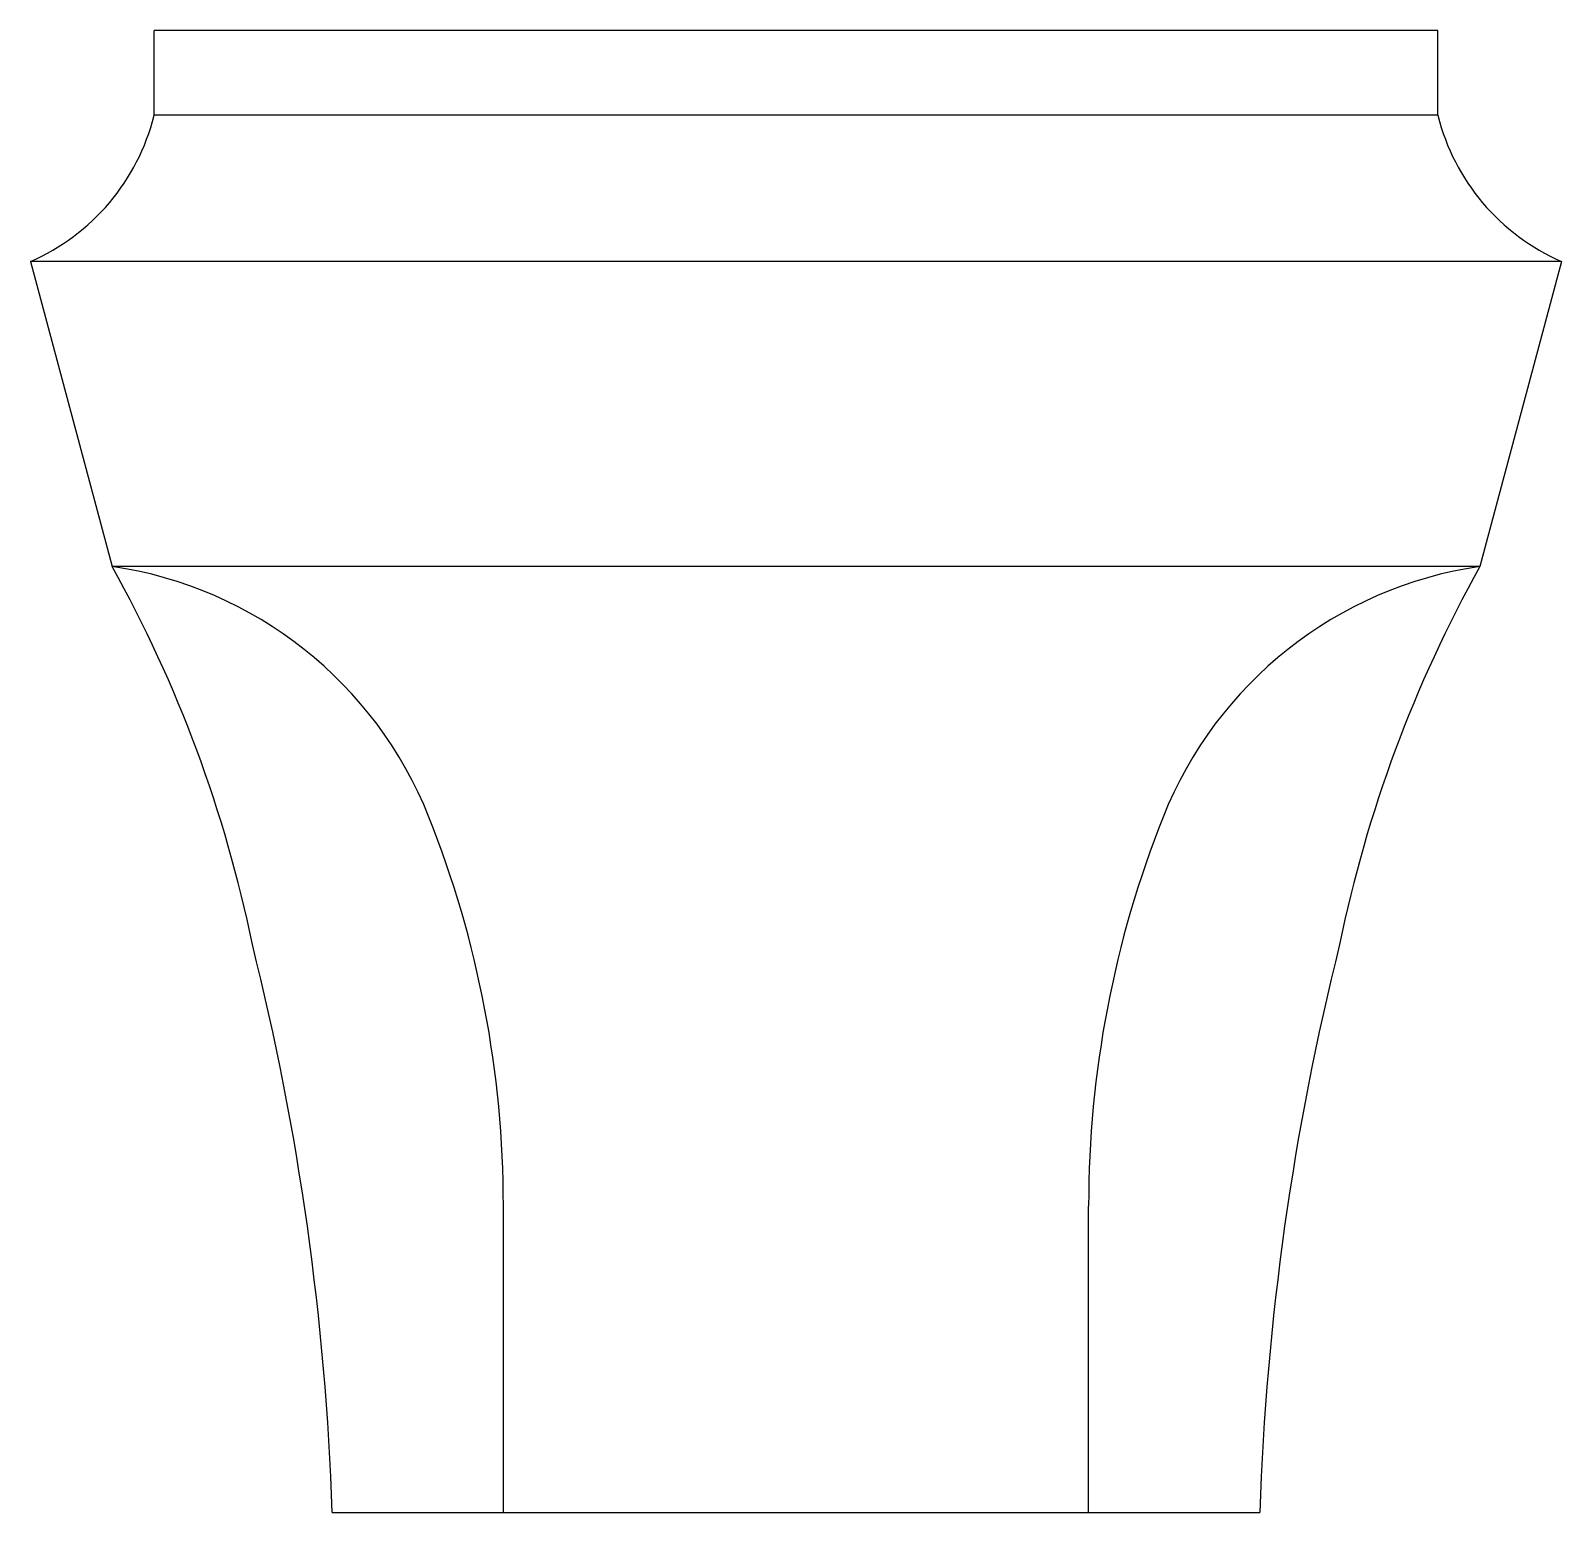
# Model space of a CAD drawing. Header units: millimetres. Extents: x -2999.511 to -2999.094, y 2968.435 to 2968.838.
import ezdxf

# ---------------------------------------------------------------- set-up
doc = ezdxf.new("R2010")
doc.units = ezdxf.units.MM
doc.header["$LTSCALE"] = 10
doc.layers.add('banheiro_louças', color=2, linetype='Continuous')

msp = doc.modelspace()

# ---------------------------------------------------------------- linework, layer by layer
at = {"layer": 'banheiro_louças'}
for p, q in [((-2999.127968075038, 2968.837888960894), (-2999.477496874038, 2968.837888960894)), ((-2999.477496874038, 2968.814837214893), (-2999.477496874038, 2968.837888960894)), ((-2999.127968075038, 2968.814837214893), (-2999.127968075038, 2968.837888960894)), ((-2999.127968075038, 2968.814837214894), (-2999.477496874038, 2968.814837214893)), ((-2999.094355413037, 2968.775059550894), (-2999.511109536038, 2968.775059550894)), ((-2999.511109536038, 2968.775059550894), (-2999.488915530038, 2968.692019656894)), ((-2999.094355413038, 2968.775059550894), (-2999.116549419038, 2968.692019656894)), ((-2999.116549419038, 2968.692019656894), (-2999.488915530038, 2968.692019656894)), ((-2999.382395020038, 2968.434537014894), (-2999.382395020038, 2968.517936303894)), ((-2999.223069929038, 2968.434537014894), (-2999.223069929038, 2968.517936303894)), ((-2999.428980990037, 2968.434537014894), (-2999.176483958532, 2968.434537014894))]:
    msp.add_line(p, q, dxfattribs=at)
for centre, radius, start, end in [((-2999.534667796037, 2968.829057005894), 0.05891278900000001, 293.5709029999986, 346.0325759999948), ((-2999.070797153038, 2968.829057005894), 0.05891278900000001, 193.9674240000052, 246.4290970000014), ((-2999.504919536038, 2968.583149932894), 0.110039743, 21.67561700000514, 81.63733199999973), ((-2999.802797834037, 2968.517042489894), 0.359359305, 11.5744190000005, 29.13796499999832), ((-2999.100545413038, 2968.583149932894), 0.110039743, 98.36266800000026, 158.3243829999949), ((-2998.802667115037, 2968.517042489894), 0.359359305, 150.8620350000017, 168.4255809999995), ((-2999.668997416038, 2968.517936285893), 0.286602396, 4.000005613592246e-06, 21.67561700000514), ((-2998.936467533038, 2968.517936285893), 0.286602396, 158.3243829999949, 179.9999959999944), ((-3000.167254024037, 2968.409441148894), 0.7386994480000001, 1.946886000005507, 14.07961699999797), ((-2998.438210925038, 2968.409441148894), 0.7386994480000001, 165.920383000002, 178.0531139999945)]:
    msp.add_arc(centre, radius, start, end, dxfattribs=at)

doc.saveas('drawing.dxf')
